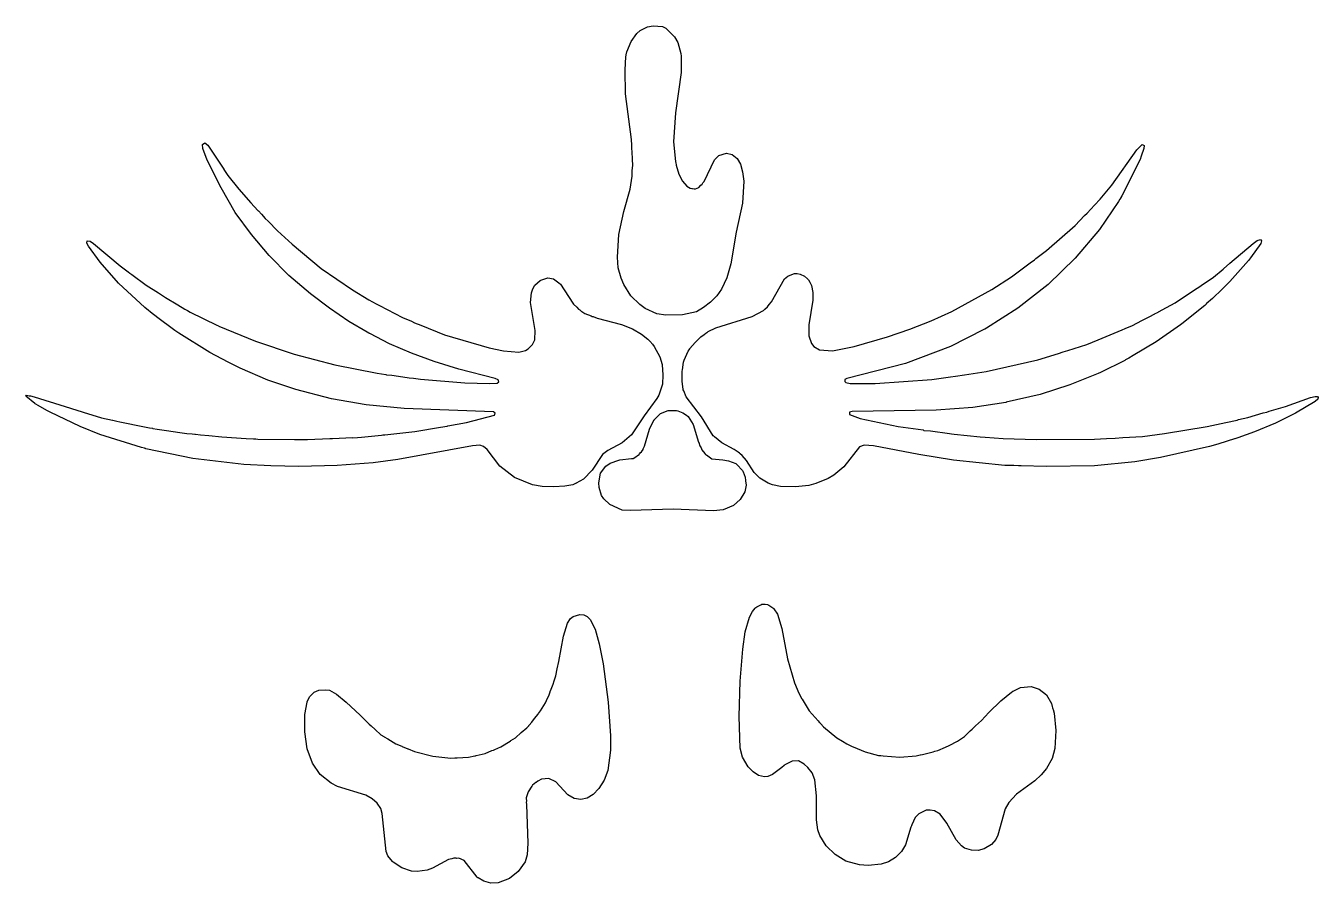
# Model space of a CAD drawing. Header units: millimetres. Extents: x 13 to 276, y 89 to 263.
import ezdxf

# ---------------------------------------------------------------- set-up
doc = ezdxf.new("R2010")
doc.units = ezdxf.units.MM
doc.layers.add('CUT', color=7, linetype='CONTINUOUS')

msp = doc.modelspace()

# ---------------------------------------------------------------- linework, layer by layer
at = {"layer": 'CUT'}
for points in [[(134.9256, 254.1223), (135.0977, 256.7535), (135.1174, 256.8587), (135.1421, 256.9909), (135.177, 257.1772), (135.2835, 257.7468), (136.1658, 259.8764), (137.3527, 261.5052), (138.0221, 262.1035), (139.4941, 262.8702), (140.641, 263.0415), (142.5652, 262.9151), (143.2003, 262.5893), (144.9539, 260.8132), (145.6421, 259.694), (146.2609, 257.4605), (146.3066, 256.8906), (146.3198, 256.7268), (146.3337, 256.553), (146.3413, 256.4579), (146.3199, 253.5662), (145.1608, 245.3892), (144.7977, 239.4975), (145.1338, 236.2118), (145.1873, 235.456), (145.2269, 235.3013), (145.2814, 234.7686), (145.851, 232.941), (146.5672, 231.5341), (147.4856, 230.5089), (148.1658, 230.0946), (148.4598, 230.0568), (148.4912, 230.0335), (148.6533, 230.0313), (148.9726, 229.9409), (149.0958, 229.975), (149.2511, 229.955), (149.8845, 230.2178), (150.2933, 230.6744), (150.5802, 230.9148), (150.737, 231.17), (150.9769, 231.438), (153.0931, 235.8397), (153.9811, 236.7406), (155.5334, 237.217), (156.7025, 236.9472), (157.6713, 236.1298), (158.3482, 234.9565), (158.8121, 233.4174), (159.0367, 231.5036), (158.7561, 227.0154), (157.4762, 221.1638), (156.3781, 214.7598), (155.6062, 211.8644), (154.531, 209.6209), (153.5501, 208.2604), (152.2993, 206.9792), (150.8851, 205.8398), (149.4594, 205.0136), (146.605, 204.358), (143.2134, 204.2965), (141.4148, 204.6089), (139.0447, 205.6837), (137.9121, 206.4608), (136.1151, 208.2579), (134.6551, 210.5164), (134.1107, 211.8231), (133.5572, 213.9459), (133.4316, 216.0788), (133.6796, 220.7072), (134.6868, 225.3462), (135.9404, 229.9063), (136.3596, 232.4994), (136.3894, 233.6551), (136.5099, 234.684), (136.4485, 235.9467), (136.4493, 235.9803), (136.437, 236.1817), (136.3302, 238.3759), (136.2768, 238.8035), (136.2073, 239.9412), (135.0168, 249.2656)], [(26.2953, 219.3345), (26.9987, 218.8699), (32.3909, 214.3306), (34.0361, 213.1109), (34.371, 212.8383), (34.8025, 212.5428), (37.6783, 210.4108), (40.1909, 208.8525), (41.6018, 207.8862), (44.1522, 206.3957), (45.5157, 205.5501), (46.0653, 205.2776), (46.645, 204.9389), (52.0283, 202.2921), (52.3777, 202.1487), (52.4801, 202.098), (59.9059, 199.0555), (67.7608, 196.4077), (76.009, 194.2474), (84.5664, 192.5123), (86.3269, 192.2696), (86.4705, 192.1852), (87.5677, 192.0986), (88.0501, 192.032), (91.0884, 191.5719), (91.9678, 191.4919), (93.3953, 191.2952), (102.3674, 190.5652), (107.3904, 190.4131), (108.9972, 190.5185), (109.2737, 190.7547), (109.1865, 191.1745), (108.5384, 191.4381), (101.151, 193.3528), (96.1809, 194.8869), (91.5562, 196.5907), (87.1243, 198.5156), (83.1117, 200.565), (83.0435, 200.6032), (83.0393, 200.6056), (82.9063, 200.6802), (82.5853, 200.8602), (78.869, 203.039), (74.9362, 205.7116), (71.0751, 208.6306), (71.0702, 208.6346), (71.0677, 208.6366), (71.0661, 208.6379), (71.0431, 208.6564), (66.6962, 212.3953), (62.6899, 216.4314), (59.0505, 220.6817), (55.7798, 225.1436), (52.8984, 230.168), (50.1745, 235.6463), (49.8918, 236.3398), (49.2141, 238.147), (49.1604, 238.9848), (49.5846, 239.3209), (50.2096, 238.7984), (53.4394, 233.9407), (53.4726, 233.8892), (53.4786, 233.8817), (54.3102, 232.6309), (56.502, 229.89), (58.9154, 227.0796), (60.386, 225.56), (60.4438, 225.4928), (60.4767, 225.4663), (61.1171, 224.8045), (61.882, 223.9626), (62.4886, 223.3872), (64.3624, 221.4508), (67.3146, 218.7121), (73.2502, 213.782), (79.5631, 209.442), (82.893, 207.4258), (84.405, 206.6295), (84.6584, 206.4825), (85.0467, 206.2915), (89.7098, 203.8357), (91.602, 203.0668), (92.1889, 202.7781), (93.4646, 202.3099), (98.3039, 200.3434), (107.3513, 197.6629), (110.242, 197.0556), (113.348, 196.8173), (114.6951, 197.1198), (115.2506, 197.4479), (116.134, 198.3837), (116.5835, 199.3153), (116.6605, 201.1996), (115.7478, 206.8842), (115.9305, 208.8594), (116.2222, 209.6818), (116.6324, 210.4168), (117.694, 211.3167), (117.794, 211.3724), (117.8301, 211.3925), (117.8499, 211.4036), (118.0145, 211.4952), (119.255, 211.8771), (120.4007, 211.6575), (121.4697, 210.8905), (121.4926, 210.8741), (121.4928, 210.8739), (121.804, 210.624), (123.4459, 208.1135), (124.4442, 206.5586), (125.1587, 205.9115), (125.505, 205.5566), (125.7569, 205.3696), (126.0135, 205.1372), (126.1769, 205.058), (126.7345, 204.6442), (128.0466, 204.151), (128.2447, 204.0549), (128.4317, 204.0062), (129.2537, 203.6972), (134.2026, 202.392), (136.4177, 201.5332), (138.3027, 200.4686), (139.5618, 199.4315), (140.2068, 198.7313), (140.274, 198.6583), (140.3613, 198.5636), (140.5142, 198.3975), (140.8652, 197.9711), (141.974, 195.8721), (142.4383, 194.2607), (142.4403, 194.2511), (142.441, 194.2477), (142.4426, 194.2402), (142.447, 194.2186), (142.6319, 192.1668), (142.5104, 190.2846), (141.7872, 188.0628), (141.4085, 187.3718), (138.7811, 183.8599), (136.2579, 180.0217), (134.376, 178.387), (131.4423, 176.8391), (130.376, 176.0272), (128.2485, 172.8666), (126.4692, 171.0257), (125.014, 170.2079), (124.9231, 170.1628), (124.8613, 170.132), (124.7628, 170.0831), (124.3557, 169.8807), (122.7052, 169.5642), (120.4582, 169.4423), (118.1131, 169.5369), (116.1401, 169.8707), (112.4543, 171.3815), (109.4787, 173.6682), (106.9465, 177.0213), (106.1916, 177.6243), (105.4208, 177.9241), (103.953, 177.8008), (88.7618, 175.0363), (83.7784, 174.3404), (76.4751, 173.772), (68.6678, 173.589), (62.9785, 173.7114), (57.5393, 173.9868), (47.1848, 175.2094), (37.661, 177.1861), (37.5757, 177.2111), (37.4647, 177.2437), (37.3303, 177.2832), (36.7309, 177.4593), (28.3057, 180.0988), (24.3018, 181.7189), (18.1888, 184.5926), (17.5285, 184.9607), (15.7518, 185.9803), (15.2726, 186.2553), (15.1752, 186.3112), (15.0644, 186.3748), (13.2643, 187.8924), (13.4247, 188.0399), (13.6414, 188.0058), (13.9373, 187.9593), (14.1622, 187.924), (14.2308, 187.9132), (14.9295, 187.7432), (21.2337, 185.7864), (25.9817, 184.2736), (26.6552, 184.1037), (28.6342, 183.4894), (30.8859, 183.0107), (30.9251, 183), (31.7533, 182.8174), (32.373, 182.6611), (33.3851, 182.4577), (36.3125, 181.8124), (37.3858, 181.6286), (38.3771, 181.4178), (38.9667, 181.3363), (39.0204, 181.3255), (39.9132, 181.1957), (41.8395, 180.8658), (44.5452, 180.5222), (45.9505, 180.3178), (47.0107, 180.2091), (47.5759, 180.1373), (47.7275, 180.1251), (48.7563, 179.9828), (50.3982, 179.8617), (53.0599, 179.5887), (58.0273, 179.2986), (59.4757, 179.1917), (59.9767, 179.1848), (60.3693, 179.1619), (67.817, 179.0399), (68.6837, 179.0644), (70.44, 179.0401), (75.0195, 179.244), (75.3269, 179.2527), (75.5284, 179.2666), (79.568, 179.4464), (79.5793, 179.3787), (80.6323, 179.4938), (81.405, 179.5282), (85.5058, 179.9663), (85.7436, 179.9834), (86.1837, 180.0387), (92.2474, 180.6864), (97.4333, 181.5885), (98.7959, 181.808), (98.9433, 181.8512), (102.7516, 182.5136), (108.4255, 184.0217), (108.5546, 184.4422), (108.2095, 184.7149), (90.0617, 185.3284), (82.3646, 186.0915), (75.3343, 187.344), (68.0736, 189.2437), (62.4152, 191.1413), (56.7931, 193.5255), (54.3473, 194.762), (50.606, 196.7258), (44.3495, 200.6355), (43.5429, 201.1944), (39.7767, 203.9945), (39.39, 204.282), (39.29, 204.3564), (39.2742, 204.3682), (37.4326, 205.8682), (32.0703, 210.8273), (28.343, 215.0623), (25.9583, 218.3141), (25.6468, 218.952), (25.7423, 219.3856)], [(152.8403, 179.8391), (150.4343, 183.6415), (147.3132, 187.7638), (146.8333, 188.9307), (146.7588, 189.1541), (146.7477, 189.1874), (146.7356, 189.2236), (146.7228, 189.2618), (146.5435, 190.8245), (146.5442, 192.945), (146.5748, 193.2147), (146.7991, 194.7619), (146.9583, 195.2024), (147.7721, 196.9809), (147.968, 197.3028), (148.0838, 197.493), (148.0907, 197.5042), (148.1182, 197.5494), (149.1774, 198.7601), (150.3179, 199.916), (150.9662, 200.3965), (151.3151, 200.6277), (151.5115, 200.7579), (151.5756, 200.8004), (151.8231, 200.9643), (153.3965, 201.764), (160.7739, 204.0527), (163.034, 205.2642), (163.2922, 205.5363), (163.8241, 205.991), (164.1868, 206.4795), (164.6755, 206.9948), (167.2833, 211.6666), (167.9704, 212.2186), (168.1075, 212.3165), (169.3302, 212.7615), (169.3353, 212.7623), (169.8684, 212.7455), (170.4639, 212.6653), (171.3604, 212.235), (171.9819, 211.6902), (172.1653, 211.4911), (172.4222, 211.0251), (172.7795, 210.3266), (173.0614, 208.9173), (173.0927, 207.3257), (172.2711, 202.3297), (172.2398, 200.0833), (172.8095, 198.552), (173.2857, 197.9789), (174.4375, 197.261), (177.0349, 197.0935), (181.4374, 197.9397), (188.1945, 199.8882), (192.7432, 201.4348), (197.1114, 203.1758), (201.3119, 205.0636), (209.4173, 209.5263), (213.3882, 212.0921), (217.177, 214.914), (218.0755, 215.563), (218.3599, 215.7949), (220.5374, 217.4166), (226.3066, 222.4874), (228.2407, 224.5132), (228.7407, 224.9823), (230.2619, 226.6303), (231.4157, 227.8387), (233.7692, 230.6814), (238.86, 237.8447), (239.9226, 238.9508), (240.309, 238.7702), (240.2935, 238.1616), (239.7299, 236.5569), (239.4939, 235.9334), (235.7861, 228.5228), (235.5903, 228.1836), (235.5723, 228.1524), (235.396, 227.8471), (235.1388, 227.4016), (231.2761, 221.71), (226.3525, 215.9026), (220.8165, 210.5531), (214.6708, 205.7246), (208.2956, 201.6515), (207.9657, 201.4667), (207.9555, 201.461), (207.9119, 201.4365), (207.8148, 201.3821), (201.0394, 197.9483), (191.8554, 194.5172), (179.9949, 191.4276), (179.5898, 191.2252), (179.5363, 190.8334), (179.7793, 190.6121), (180.6437, 190.4409), (185.7468, 190.4132), (197.24, 191.2341), (200.9812, 191.7815), (202.0406, 191.9058), (203.8389, 192.1996), (208.2611, 192.8466), (218.7651, 195.2506), (222.9409, 196.5566), (223.9155, 196.8344), (224.8553, 197.1554), (228.6862, 198.3535), (230.9908, 199.3127), (235.8965, 201.3161), (236.4916, 201.6021), (237.9686, 202.2169), (239.8956, 203.2383), (241.3827, 203.9531), (242.4698, 204.5599), (242.6015, 204.6232), (242.9168, 204.8094), (243.9982, 205.413), (246.6129, 206.799), (250.5749, 209.4403), (251.656, 210.1416), (251.9029, 210.3257), (254.427, 212.0084), (256.3643, 213.6513), (256.4316, 213.7015), (257.7642, 214.8385), (262.4958, 218.851), (263.2616, 219.4509), (263.9427, 219.6674), (264.1399, 219.4064), (263.997, 218.863), (261.9264, 215.9396), (261.5294, 215.435), (259.9254, 213.5993), (257.714, 211.162), (256.1905, 209.6194), (254.2014, 207.7238), (252.9467, 206.5896), (252.9268, 206.5716), (252.7679, 206.428), (252.627, 206.3007), (248.3481, 202.8044), (248.3467, 202.8034), (248.3369, 202.7962), (248.2512, 202.7333), (247.7197, 202.3431), (242.7813, 198.893), (238.1056, 196.0888), (237.199, 195.5851), (236.5477, 195.2233), (236.5043, 195.1992), (236.3793, 195.1297), (231.4762, 192.6909), (230.9878, 192.4715), (225.2638, 190.1341), (219.2076, 188.2362), (212.3252, 186.6147), (212.3174, 186.6134), (212.3077, 186.6118), (212.2769, 186.6067), (212.2312, 186.5991), (205.5254, 185.5727), (198.1031, 184.9929), (181.0573, 184.7802), (180.5383, 184.6351), (180.4898, 184.1487), (182.6519, 183.3581), (190.4145, 181.7211), (195.444, 181.013), (195.6306, 180.9033), (196.9803, 180.7967), (200.8034, 180.2584), (201.2001, 180.2168), (201.7504, 180.1363), (207.056, 179.5874), (208.0532, 179.5415), (211.6895, 179.2524), (218.4056, 179.0397), (230.2659, 179.1616), (232.7025, 179.2988), (234.4714, 179.3445), (235.9991, 179.4844), (240.0138, 179.7104), (244.4858, 180.2582), (253.1541, 181.6877), (256.9036, 182.5241), (259.2112, 183.0267), (259.4749, 183.0976), (261.3553, 183.5171), (264.5005, 184.4495), (265.2104, 184.6404), (265.7387, 184.8165), (269.0432, 185.7961), (274.1073, 187.5738), (275.0424, 187.7907), (275.52, 187.7807), (275.6643, 187.6143), (275.5968, 187.2449), (275.0796, 186.7617), (271.0794, 184.4105), (266.9948, 182.4147), (262.7187, 180.6437), (259.3775, 179.4313), (258.73, 179.2255), (258.6734, 179.2076), (257.191, 178.7366), (255.2785, 178.129), (253.5994, 177.6242), (243.6832, 175.3898), (238.4599, 174.5655), (230.2731, 173.7414), (220.4297, 173.5698), (215.3906, 173.7176), (214.8131, 173.7345), (213.8492, 173.7628), (212.018, 173.8165), (201.6102, 174.8714), (194.5552, 176.0014), (185.3959, 177.7971), (183.5137, 177.9154), (182.5263, 177.5646), (179.333, 173.5181), (177.35, 171.84), (176.1641, 171.1342), (173.6937, 170.1279), (172.265, 169.7479), (169.5326, 169.4726), (166.5029, 169.5032), (164.8625, 169.8578), (163.9897, 170.1838), (162.2836, 171.2115), (161.1546, 172.3685), (159.6152, 174.8135), (158.7281, 175.8251), (158.3002, 176.152), (158.1379, 176.328), (157.8672, 176.4827), (157.1208, 177.0528), (154.6158, 178.3871), (153.0735, 179.6318), (152.9434, 179.7475), (152.9079, 179.7791), (152.9012, 179.785)], [(138.734, 177.4169), (138.7444, 177.4524), (138.9063, 177.6975), (139.9059, 181.1811), (140.8013, 183.0019), (140.8804, 183.0937), (140.9079, 183.1256), (140.9189, 183.1384), (140.9245, 183.1449), (142.0592, 184.3055), (142.107, 184.3451), (143.6795, 184.9757), (143.8126, 184.9781), (143.8338, 184.9785), (143.8567, 184.9789), (143.9739, 184.9811), (145.4094, 184.9815), (145.629, 184.9195), (146.6431, 184.4978), (147.3971, 184.0287), (147.7187, 183.7353), (148.7724, 182.0883), (149.8785, 178.548), (149.8856, 178.516), (149.8973, 178.4881), (150.1198, 177.776), (150.3699, 177.39), (150.5061, 176.976), (151.131, 176.2152), (151.188, 176.1273), (151.2234, 176.1028), (151.2801, 176.0337), (151.4731, 175.93), (152.5718, 175.1698), (154.7565, 174.951), (155.9223, 174.7686), (157.4092, 174.1641), (157.6388, 174.0116), (158.7481, 172.7519), (158.8198, 172.6297), (158.8761, 172.5336), (158.8868, 172.5152), (158.9005, 172.4919), (159.2976, 171.4543), (159.3876, 170.7503), (159.3893, 170.7376), (159.3994, 170.6585), (159.5078, 169.8113), (159.2461, 168.4496), (158.3017, 166.9151), (156.9456, 165.6864), (154.8747, 164.7893), (152.8978, 164.5942), (144.703, 164.9294), (136.0071, 164.625), (134.3732, 164.7551), (131.8464, 165.8501), (130.5985, 167.0005), (130.1463, 167.7007), (129.6569, 169.3552), (129.5904, 170.3008), (129.9746, 172.208), (131.0374, 173.6854), (131.8829, 174.2667), (133.6535, 174.897), (133.8934, 174.9346), (136.2708, 175.2204), (136.5682, 175.2318), (137.3, 175.6587), (137.4805, 175.8333), (137.7928, 176.0248), (137.8691, 176.1377), (137.8806, 176.1451), (138.0189, 176.3544), (138.2453, 176.5735), (138.5807, 177.0613), (138.5807, 177.1902)], [(163.939, 110.6608), (163.234, 110.6153), (162.6477, 110.6981), (161.9996, 110.8884), (160.9255, 111.6097), (159.9602, 112.6431), (158.8108, 114.6096), (158.282, 116.374), (158.0991, 122.8154), (158.2827, 130.0293), (158.8318, 136.4964), (159.3269, 140.0118), (160.2118, 142.9718), (160.805, 144.1483), (161.3437, 144.8109), (161.5118, 144.9933), (161.6983, 145.1285), (162.2511, 145.401), (162.3737, 145.4614), (162.4836, 145.5156), (162.7188, 145.6315), (162.8965, 145.6735), (163.3825, 145.6549), (163.8334, 145.5763), (164.0033, 145.491), (164.0395, 145.4728), (164.0786, 145.4531), (164.1243, 145.4302), (165.1186, 144.7411), (165.1602, 144.7056), (165.8771, 143.61), (166.7432, 140.6817), (167.9081, 134.5591), (169.3262, 129.6706), (170.1872, 127.5526), (170.854, 126.4414), (170.8941, 126.3508), (171.3265, 125.654), (172.3407, 123.9636), (174.1447, 121.9496), (174.3655, 121.663), (174.5222, 121.5279), (174.6297, 121.3982), (174.6686, 121.3646), (175.2367, 120.7303), (177.9436, 118.5089), (179.0859, 117.8555), (179.9788, 117.2928), (180.3954, 117.1065), (180.8783, 116.8303), (182.0407, 116.3709), (183.6754, 115.6401), (186.4074, 114.943), (186.8731, 114.9332), (187.3675, 114.8203), (190.7205, 114.5819), (194.0748, 114.8504), (194.8571, 115.0335), (194.9109, 115.0375), (195.3164, 115.1411), (197.4848, 115.6488), (197.814, 115.7787), (198.4682, 115.9457), (199.9953, 116.6392), (200.7468, 116.9357), (202.4532, 117.8186), (203.8586, 118.8068), (205.0329, 119.957), (205.4174, 120.2483), (206.0735, 120.9384), (207.275, 122.0428), (208.8236, 123.6699), (211.2306, 126.0276), (213.3725, 127.8077), (213.5914, 127.9207), (213.667, 127.9598), (213.7006, 127.9771), (213.7106, 127.9823), (215.1971, 128.7247), (217.4056, 128.9419), (219.0355, 128.3779), (220.4993, 127.2081), (221.4977, 125.4758), (221.6765, 124.8656), (221.7556, 124.5956), (221.8233, 124.3645), (221.8509, 124.2703), (222.062, 123.4796), (222.3678, 119.9993), (222.1811, 116.3112), (221.6242, 114.3306), (220.4767, 112.3086), (219.429, 110.9792), (218.1557, 109.8031), (214.4411, 107.0564), (212.8618, 105.3836), (212.1042, 104.1239), (210.6421, 98.7366), (210.2259, 97.8476), (209.3246, 96.8828), (207.8325, 95.9502), (206.635, 95.6544), (205.2516, 95.6875), (203.8828, 96.1064), (203.2466, 96.5486), (202.1491, 97.8291), (200.291, 101.1631), (198.9088, 102.9898), (197.7344, 103.6554), (196.9127, 103.8466), (196.0542, 103.7956), (194.5527, 103.0726), (193.8551, 102.3422), (193.1626, 100.8104), (193.0884, 100.6741), (193.073, 100.6123), (192.9638, 100.3708), (191.9079, 96.7608), (191.0455, 95.4364), (189.8337, 94.22), (188.4067, 93.3139), (186.9368, 92.8549), (184.3013, 92.6035), (182.515, 92.728), (179.7755, 93.4959), (177.5886, 94.8312), (175.7852, 96.597), (174.5027, 98.6811), (174.0474, 99.8623), (173.8037, 101.8743), (173.7711, 106.7269), (173.4768, 109.9939), (172.9431, 111.4002), (172.0554, 112.4924), (172.0435, 112.5032), (172.0433, 112.5035), (172.0427, 112.504), (171.3274, 113.1543), (170.1433, 113.8069), (168.8693, 113.7789), (167.3849, 112.9931), (167.3034, 112.9301), (167.2107, 112.8792), (166.7323, 112.4887), (164.8509, 111.0348)], [(87.85, 93.2531), (87.7135, 93.4039), (86.7907, 94.5771), (86.4166, 95.4568), (85.6226, 103.1179), (85.316, 104.1329), (84.5898, 105.2172), (83.5601, 106.1282), (82.2897, 106.8343), (76.5311, 108.6198), (75.2412, 109.2767), (73.0538, 111.0866), (71.4771, 113.3692), (70.4076, 116.2881), (69.8884, 119.74), (69.8865, 123.2728), (70.3549, 125.7485), (70.3915, 125.8349), (70.8777, 126.8258), (71.7993, 127.7846), (72.7559, 128.2088), (74.1519, 128.275), (74.9172, 128.1558), (74.9173, 128.1557), (74.9189, 128.1552), (74.9193, 128.1551), (74.9244, 128.1533), (76.3336, 127.365), (78.2788, 125.754), (81.1186, 123.0874), (82.9629, 121.2548), (83.3596, 120.9234), (84.2124, 120.1823), (85.3321, 119.131), (85.9505, 118.7587), (86.0502, 118.6754), (86.7461, 118.2799), (88.4045, 117.2817), (89.6153, 116.7846), (89.6474, 116.7677), (89.8025, 116.7077), (90.6885, 116.3439), (90.8567, 116.27), (90.9123, 116.2521), (92.2036, 115.7219), (95.8991, 114.7617), (99.5565, 114.3989), (100.3887, 114.4413), (100.5236, 114.4305), (100.8091, 114.4627), (103.1208, 114.5804), (104.4145, 114.8692), (104.5393, 114.8833), (104.706, 114.9343), (106.5008, 115.3349), (107.9125, 115.9154), (108.2443, 116.0169), (108.5116, 116.1618), (109.7302, 116.6628), (111.6142, 117.8429), (111.7214, 117.9009), (111.7704, 117.9407), (112.7175, 118.5339), (113.8549, 119.5696), (115.0024, 120.5449), (115.3868, 120.9645), (115.4241, 120.9985), (115.4658, 121.0507), (116.0192, 121.6547), (116.5755, 122.4416), (117.2713, 123.3136), (117.3677, 123.4266), (117.3836, 123.4543), (117.7823, 123.954), (118.7665, 125.6153), (119.1599, 126.5627), (119.4221, 127.0215), (119.7131, 127.8389), (119.7486, 127.9105), (119.9043, 128.3552), (120.3342, 129.3902), (120.5118, 130.0828), (120.8664, 131.0789), (121.1321, 132.5012), (121.5115, 133.98), (122.4316, 139.1369), (123.2447, 141.8019), (123.8682, 142.762), (124.3866, 143.1515), (125.724, 143.5719), (126.5343, 143.5079), (127.2481, 143.1338), (127.858, 142.5236), (128.8904, 140.5626), (129.698, 137.5633), (130.4643, 133.5173), (131.5315, 125.7417), (131.9903, 118.8977), (131.9895, 116.0234), (131.4545, 111.9069), (130.6572, 109.8861), (129.6394, 108.2424), (128.4663, 107.0206), (127.2339, 106.2832), (125.9503, 105.9959), (124.5751, 106.2152), (123.3036, 106.9441), (120.8545, 109.577), (119.4734, 110.2162), (117.9615, 110.095), (117.2192, 109.7404), (116.8735, 109.4426), (116.8192, 109.4257), (116.1337, 108.8824), (116.0439, 108.7282), (116.0111, 108.7), (115.2503, 107.5747), (114.8813, 106.3242), (114.9084, 105.5874), (114.8863, 105.4743), (114.9301, 104.9978), (115.2204, 97.1193), (115.0303, 94.7697), (114.6204, 93.3024), (113.2572, 91.3751), (111.4991, 89.9554), (109.191, 89.0762), (107.6874, 89.0056), (107.678, 89.0062), (106.2842, 89.3947), (105.0749, 90.0906), (105.0745, 90.0911), (105.0699, 90.0962), (105.0614, 90.1055), (104.931, 90.2492), (102.2688, 93.5768), (101.1708, 94.0594), (100.7612, 94.0162), (100.6708, 94.0665), (100.165, 94.0682), (99.7923, 93.9139), (99.0932, 93.8401), (95.8059, 92.0647), (94.7378, 91.6606), (92.688, 91.3547), (91.5907, 91.4538), (89.5755, 92.0952)]]:
    msp.add_lwpolyline(points, close=True, dxfattribs=at)

doc.saveas('drawing.dxf')
